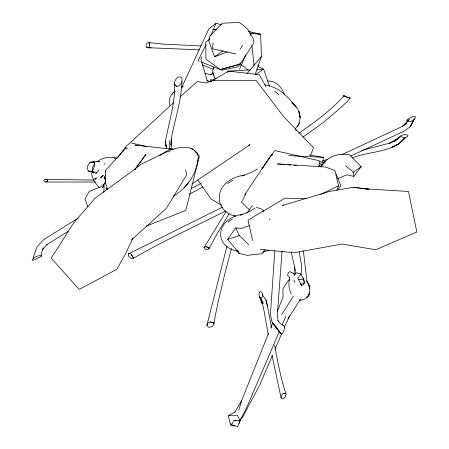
<?xml version="1.0" encoding="UTF-8"?>
<svg xmlns="http://www.w3.org/2000/svg" width="449" height="449" viewBox="0 0 449 449"><rect width="100%" height="100%" fill="white"/><g stroke="black" fill="none" stroke-linecap="round" stroke-linejoin="round"><path stroke-width="0.67" d="M146.89 47.734L148.9 47.106L149.466 45.978L149.517 43.385L148.984 42.565L146.98 43.082L146.133 44.911L146.105 46.404L146.89 47.734L150.791 47.757M214.774 77.385L214.757 78.255L216.194 78.244M45.776 182.03L47.42 181.531L47.431 180.217L46.842 179.667L44.692 179.454L43.62 180.549L44.67 181.817L45.776 182.03L95.205 182.013M166.36 148.237L165.35 141.665L166.484 147.946L165.181 141.985L172.607 107.844L174.639 93.617L174.622 81.628L175.957 79.192L177.759 77.245L180.605 76.88L181.985 78.266C182.07 97.736 175.778 116.628 171.877 135.514L171.327 145.83L171.698 138.977L171.479 145.425L170.895 148.827M212.68 70.162L212.933 73.81L213.982 75.449L213.354 73.221L212.933 73.81M309.412 292.422C309.703 294.679 308.21 296.649 306.386 297.788L308.766 295.425L309.501 293.085M197.56 160.77L197.515 161.988L198.374 157.515C195.646 143.961 179.572 146.632 170.064 150.28M234.878 215.52L234.816 216.861L234.934 215.52M103.814 192.43L104.174 185.841M319.037 166.332L319.334 160.781L274.693 150.527L261.93 168.942M206.871 246.782L206.787 247.219L208.97 247.814L208.937 248.275L206.871 246.782L205.642 246.681L204.02 247.713L205.137 249.184L207.786 249.565L208.791 249.1L217.288 233.559L229.192 213.589M289.824 277.774C288.168 283.162 288.83 289.139 291.395 294.207M214.802 79.72L210.469 79.978L211.198 81.263M274.782 251.002L270.399 314.811L272.201 322.657L280.339 332.737M168.695 149.231L169.419 148.698L169.801 140.385L170.412 145.111M282.028 251.086L277.257 315.967L278.329 321.843M295.195 128.74C300.858 124.059 301.419 115.382 297.816 109.292C289.611 98.191 279.379 86.87 264.955 84.872M213.123 42.891L212.326 48.745L236.196 54.02M274.597 345.247C277.83 361.602 280.619 378.176 286.047 393.975L285.182 397.157L283.364 398.661L282.039 398.852L281.04 397.735L271.954 355.058M281.04 397.735L282.006 394.536L283.123 393.537L285.845 393.38L283.123 393.537M226.964 246.119L206.882 325.284L208.645 327.372L212.231 326.608L214.089 323.723L215.144 316.371L218.18 301.79L224.949 273.402L231.482 248.505M322.584 162.88L323.387 157.335L309.316 154.995M407.097 119.984L407.232 121.028L409.729 121.707C412.019 121.067 414.702 119.861 415.477 117.419L415.112 116.656C412.216 116.325 409.168 118.008 407.097 119.984L407.204 121.533L405.453 124.715L406.547 123.2M213.382 69.202L213.746 67.451L213.314 68.978M105.784 179.437L105.161 182.114L102.518 187.811L104.005 185.695M92.32 168.442L93.431 165.552L94.61 163.952M238.834 410.105L241.59 400.721L268.541 333.338M400.199 136.238L402.416 135.093L404.925 134.739L407.131 134.868L407.989 135.418L407.479 136.648L405.077 137.691L403.763 137.792L400.199 136.238L394.368 141.542L398.364 138.314M255.301 74.208L261.464 56.333L260.6 34.276L248.432 31.295M336.896 190.376L338.495 185.774L334.932 170.592L325.738 167.039L277.46 163.924L285.115 164.553M33.024 258.495L37.009 246.77L43.85 239.519L78.115 218.197M239.098 423.508L241.186 417.778M310.579 155.578L313.464 147.71L283.437 116.398L256.121 80.427L213.387 80.483L205.816 82.925L197.386 81.522L179.892 97.012M270.876 327.506L272.689 322.971M277.353 311.309L283.055 297.058L282.949 288.931L288.483 280.182L289.801 279.884M201.977 56.63L200.899 59.195L207.393 81.157L211.53 81.432M208.981 39.995L209.52 38.715M210.867 35.516L215.986 23.354L221.396 24.678M272.33 355.557L259.696 385.152L242.258 417.783M275.08 349.126L281.669 333.686M284.419 327.254L289.56 315.815M279.43 331.25L246.232 408.612L240.019 420.651L234.131 420.382L231.459 424.698L237.689 426.55L240.148 420.275L240.019 420.651L237.431 415.241L230.853 415.269L228.238 415.729L230.646 425.186L234.154 426.236L234.782 425.169M282.197 324.801L285.788 316.422M240.226 62.877L238.599 66.62L221.946 70.224L201.264 62.08M239.553 69.107L245.805 54.699M206.882 325.284L207.567 323.735L208.864 322.427L210.514 321.916L213.499 322.657L214.089 323.723M181.845 87.274L208.807 28.921L215.986 23.354M132.977 238.026L125.507 253.881L116.779 269.338L79.187 289.42L51.225 258.136L73.608 222.923L95.21 198.065L133.982 169.857L140.644 164.497L166.416 151.891L169.991 151.678M205.968 44.659L198.031 60.811L199.328 61.317M414.393 118.951L410.229 126.68L404.263 131.097L350.658 156.095M294.19 275.669L295.756 272.594L300.993 274.126L303.597 279.34L304.209 283.56L303.036 285.177M213.191 68.411L214.016 66.862M246.041 193.547L241.467 202.117L249.425 209.868M42.425 249.644L43.385 247.876L41.516 252.995L41.729 256.087L34.528 259.763L32.592 260.442L32.154 260.106C33.905 256.884 38.002 255.217 41.561 255.689L41.729 256.087M212.927 72.104L211.855 74.012L210.693 74.815L211.344 74.422L209.627 74.517L205.171 73.333M182.07 81.578L180.7 83.969L178.809 85.849L176.44 86.562L173.993 84.092L174.639 83.716L175.391 85.31L177.029 86.129M240.108 49.368L242.471 45.276M234.844 412.148L241.59 400.721M297.44 126.231L299.444 122.891M172.685 93.42C169.408 96.456 168.672 101.233 169.84 105.408M226.161 211.333L204.02 247.713M281.77 314.586L293.354 296.205M287.989 318.891L300.134 299.713M173.314 196.14C186.094 188.821 196.061 174.97 197.773 160.315M244.666 194.765L271.359 154.765L272.745 154.838M265.247 249.695L262.087 253.679L247.118 255.318L239.255 253.461L227.699 239.396L235.742 227.851L241.528 228.513L249.206 225.493M246.916 213.275L252.433 205.373M134.908 169.756L135.721 168.622M136.541 167.483L145.914 154.422L134.79 169.542M298.916 133.274C314.889 121.92 331.087 110.426 344.136 95.665L344.338 96.355L345.36 96.715M117.475 157.997L125.215 147.367L173.729 102.518M337.805 178.623L346.656 174.813L353.896 176.395L361.192 166.618L349.502 154.866C338.625 152.615 326.687 156.645 321.057 166.618M215.413 55.755L214.588 56.843L208.903 41.263L209.531 36.526L222.429 23.18L239.44 22.45L244.761 26.328M263.024 211.776L263.872 210.716L261.61 209.144L258.893 207.982L256.132 207.685M220.762 69.505L239.772 64.258L241.758 61.788L253.921 42.75L253.404 39.069L247.977 29.774L244.8 26.637M105.655 180.212L104.078 177.243L105.627 175.329M297.3 278.689L300.993 274.126L301.734 266.251L299.157 251.861M408.377 120.674L409.314 119.529L402.388 126.405L342.037 154.585M99.246 170.081L95.575 173.836M320.738 167.045L325.199 161.651L319.306 163.543M247.146 73.557L261.464 56.333M227.581 72.182L228.485 71.11L250.548 69.876M43.817 248.213L47.145 244.363L46.836 244.615L68.181 231.358M344.114 96.181L343.906 95.485L344.114 96.181L350.248 98.095L347.341 101.446L338.703 109.421L322.971 122.723L303.148 136.962M184.096 187.716L188.243 182.984M174.964 91.315L173.701 92.69L175.099 91.158M107.434 188.962L105.431 183.029L105.408 170.553L126.107 147.968M131.81 254.723L131.349 255.122L133.465 257.378L133.044 257.838L131.81 254.723L130.592 253.775L129.363 253.539L128.397 253.91L128.796 256.413L131.361 258.658L132.64 258.787C162.751 241.119 194.625 226.588 225.813 210.929M227.503 72.109L228.485 71.11L259.253 74.646L266.044 86.842M405.655 137.366C392.914 153.193 369.628 150.712 352.386 157.913M171.916 94.15L174.93 91.282M337.137 189.927L341.072 186.223L336.166 173.988M131.484 239.934L166.321 208.403L186.677 174.829L185.69 169.941M254.841 208.162L249.347 211.636L240.395 215.11L242.634 214.398C232.503 215.408 220.953 222.581 220.695 233.721C220.1 243.734 229.304 249.908 238.161 251.356M105.021 183.271L100.273 187.11L89.317 191.381L84.962 198.991L87.875 206.866M209.498 39.203L205.754 42.172L205.939 59.111L220.285 69.55L239.772 64.258M170.401 149.843L171.995 148.574L172.887 149.523M405.913 123.795L402.388 126.405L404.571 124.861M353.896 176.395L353.531 172.186L361.192 166.618M223.046 50.821L214.588 56.843L227.407 51.843M191.723 184.129L250.037 144.685L248.712 145.128M399.374 137.198L393.694 141.042L389.412 143.27L393.795 141.076M255.644 74.489L263.647 69.14L269.4 86.259M399.172 137.647L393.588 141.362L390.08 142.99L361.922 150.376M257.507 168.947L252.147 172.034L241.882 175.935L244.447 175.239C232.874 176.35 219.488 184.416 219.269 197.223C218.899 206.495 225.999 214.173 234.81 216.02M227.929 221.991L232.475 219.056M227.57 183.63L232.795 180.274M350.248 98.095L348.789 97.787M260.717 298.304L261.722 297.693L262.749 295.689C262.654 294.084 262.098 291.923 260.274 291.553L259.516 292.108C258.658 294.044 258.798 297.081 260.717 298.304L263.237 303.3L260.987 299.242M104.033 164.255L105.122 163.576M159.648 155.601L165.266 152.076M228.485 71.11L213.219 80.186L214.577 80.523M228.238 415.729L235.237 411.699M98.325 161.814L99.689 161.331M189.467 194.153L202.813 187.008M191.33 188.496L201.18 183.327M272.201 322.657C279.845 328.578 280.67 341.734 284.75 327.905L284.256 326.053L280.232 323.538L277.779 320.446M181.345 87.471L183.04 86.606M165.322 151.964L171.995 148.574M222.609 207.146L128.397 253.91M96.877 161.707C102.524 157.689 110.078 156.028 116.712 158.301M181.132 87.516L182.984 86.618M320.872 194.294L338.495 185.774M319.082 165.58L322.163 164.115M169.419 148.698L171.013 148.619M146.391 226.072L185.791 210.39L199.356 156.381L196.69 152.262L195.332 152.071M268.794 250.374L262.845 252.114M227.699 239.396L239.278 235.624L248.651 244.531M47.42 181.531L47.431 180.217M319.194 161.763L321.187 161.219M322.517 160.86L327.826 159.412M283.038 325.755L283.611 325.62M369.157 189.254L353.273 187.272L329.925 191.358L282.449 205.423L283.824 205.182M299.068 299.977C307.997 301.139 312.111 291.199 308.575 283.925M300.791 284.049L304.209 283.56M114.254 158.301L116.706 158.07M256.749 69.528L263.647 69.14L258.394 66.749L257.922 64.712M99.291 161.55L90.866 161.949C88.711 163.329 87.392 165.861 87.016 168.353L88.408 171.047L89.811 171.647L94.206 171.782M298.417 279.604L303.597 279.34M234.131 420.382L236.808 420.331M94.683 162.656L89.834 162.65L95.048 162.723M93.925 180.043L45.792 179.426M306.56 198.576L284.924 198.217L248.033 220.117L252.613 240.619M150.853 47.751L147.917 47.695L199.412 49.828M267.413 80.994C275.428 80.596 282.073 86.954 284.312 94.296M201.107 45.921L162.886 44.103L148.984 42.565M288.701 155.623L323.387 157.335M210.469 79.978L210.985 80.006M299.797 300.016L300.841 300.078M353.273 187.272L364.38 188.726L408.455 191.499L416.846 231.998L375.774 249.734L341.914 244.048L294.134 252.736L260.016 249.375M88.408 171.047L92.376 171.35M288.567 276.051L287.758 275.781L287.719 274.305L288.915 272.262L290.037 271.617L291.71 272.784M287.208 164.721L290.688 165.008M294.168 165.294L296.261 165.468M212.983 29.308L216.463 29.628M212.955 29.348L216.407 29.707M249.554 33.131L260.6 34.276L255.24 33.484M173.954 149.45L135.003 145.066L137.72 145.639M364.38 188.726L368.489 189.231M251.889 32.99L253.23 33.187M262.003 167.685L263.097 167.864M92.326 172.674L93.594 172.899L92.96 171.905M96.563 172.747L91.428 171.692C93.942 169.441 94.773 165.675 94.548 162.431L93.448 161.691M131.495 142.995L146.464 146.52M348.222 97.624L345.938 96.911M202.101 64.875L213.18 69.241M206.596 80.18L208.128 80.786M239.659 64.229L243.392 66.295L248.235 70.179M291.962 272.565L294.864 274.575M149.466 45.978L149.293 43.194L149.517 43.385M221.795 205.288L211.019 199.025L197.869 179.982M125.215 147.367L127.55 148.872M345.506 165.726L353.531 172.186M274.76 91.242L278.84 94.632M288.662 276.562L289.689 277.622M191.661 148.338L192.834 149.343M194.411 150.707L195.568 151.706M99.515 187.704C95.519 183.669 91.691 178.41 91.613 172.539M306.269 280.821L307.234 281.832L308.884 285.081M294.14 274.064L293.792 273.688L294.566 274.586M106.957 189.141L106.054 188.153L107.373 189.691M272.515 323.196L280.165 332.507M285.435 393.217L286.047 393.975M230.73 423.761L231.459 424.698M343.973 95.884L344.338 96.355M300.987 284.599L302.031 285.991L300.897 284.408M236.775 250.11L239.255 253.461L237.543 250.57M262.121 294.589L265.971 299.983L267.598 306.442L271.527 328.23M269.355 218.809L270.152 219.948M104.078 177.243L105.296 179.016M214.729 77.469L213.595 75.398M295.319 128.897L296.284 130.738M208.97 247.814L209.324 248.493M298.433 279.143L300.852 284.307M281.108 333.5L281.562 334.41M213.499 322.657L213.707 323.078L212.175 322.354L210.654 322.315L210.514 321.916M235.742 227.851L239.278 235.624M259.864 297.777L262.126 303.468L259.735 296.71M307.98 283.094L308.368 284.234M293.966 280.069L294.757 282.466M262.104 303.423L263.395 307.324L268.272 334.606M105.408 170.553L105.773 171.9M303.434 278.01L304.635 282.449M291.238 252.012L295.537 271.207M265.971 299.983L267.464 306.24M92.23 168.97L92.5 170.25M303.384 250.761L307.094 282.511M250.548 32.794L250.845 35.55M251.956 45.899L254.106 65.902M294.533 267.009L295.015 274.384M133.465 257.378L133.493 258.422M413.883 119.647L410.229 126.68L413.883 119.647M96.406 177.967L95.373 179.42L94.38 178.831L96.406 177.967M101.496 176.811L100.638 177.95L103.281 175.245L101.496 176.811M404.729 137.966L398.875 143.933L391.326 147.569L398.858 143.848L404.729 137.966M293.708 104.275L291.912 102.372L296.419 107.44L293.708 104.275M309.484 287.618L308.918 285.025L309.681 288.774L309.484 287.618M299.702 115.359L298.882 111.38L300.095 117.554L299.702 115.359"/></g></svg>
